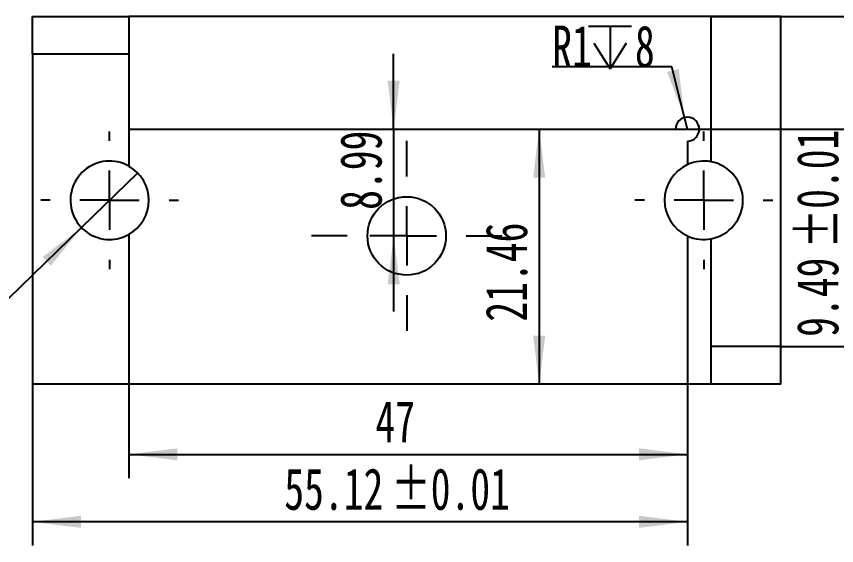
# Model space of a CAD drawing. Header units: millimetres. Extents: x 0 to 210, y 0 to 297.
# Drawn here: x 65.4 to 134.4, y 75.5 to 120.1 of the extents above; entities that cross this region are included whole.
import ezdxf

# ---------------------------------------------------------------- set-up
doc = ezdxf.new("R2010")
doc.units = ezdxf.units.MM
doc.layers.add('根据设置的颜色创建', color=7, linetype='Continuous', lineweight=25)
doc.styles.add('SLDTEXTSTYLE0', font='TXT', dxfattribs={"width": 0.7, "bigfont": 'bigfont'})
doc.styles.add('SLDTEXTSTYLE5', font='TXT', dxfattribs={"width": 0.7})
doc.dimstyles.new('SLDDIMSTYLE1', dxfattribs={"dimtxt": 3.5, "dimasz": 4.08, "dimexe": 0, "dimexo": 0.0625, "dimgap": 0.875, "dimtad": 2, "dimrnd": 1e-09, "dimzin": 12, "dimdsep": 46, "dimtxsty": 'SLDTEXTSTYLE5', "dimsah": 1, "dimcen": 0.09, "dimadec": 0, "dimazin": 3, "dimtfac": 1, "dimtmove": 0, "dimatfit": 0, "dimfxl": 0, "dimfrac": 2, "dimtolj": 1, "dimtzin": 12, "dimarcsym": 0})
doc.dimstyles.new('SLDDIMSTYLE10', dxfattribs={"dimtxt": 3.5, "dimasz": 4.08, "dimexe": 0, "dimexo": 0.0625, "dimgap": 0.875, "dimtad": 0, "dimtih": 1, "dimtoh": 1, "dimrnd": 1e-09, "dimzin": 4, "dimdsep": 46, "dimtxsty": 'SLDTEXTSTYLE5', "dimblk1": 'NONE', "dimsah": 1, "dimcen": 0, "dimadec": 0, "dimazin": 1, "dimtfac": 1, "dimtmove": 0, "dimatfit": 3, "dimldrblk": 'NONE', "dimfxl": 0, "dimfrac": 2, "dimtolj": 1, "dimtzin": 12, "dimarcsym": 0})
doc.dimstyles.new('SLDDIMSTYLE11', dxfattribs={"dimtxt": 3.5, "dimasz": 4.08, "dimexe": 0, "dimexo": 0.0625, "dimgap": 0.875, "dimtad": 0, "dimtih": 1, "dimtoh": 1, "dimrnd": 1e-09, "dimzin": 12, "dimdsep": 46, "dimtxsty": 'SLDTEXTSTYLE5', "dimsah": 1, "dimcen": 0, "dimadec": 0, "dimazin": 3, "dimtfac": 1, "dimtofl": 0, "dimtmove": 0, "dimatfit": 3, "dimfxl": 0, "dimfrac": 2, "dimtolj": 1, "dimtzin": 12, "dimarcsym": 0})
doc.dimstyles.new('SLDDIMSTYLE2', dxfattribs={"dimtxt": 3.5, "dimasz": 4.08, "dimexe": 0, "dimexo": 0.0625, "dimgap": 0.875, "dimtad": 2, "dimrnd": 1e-09, "dimzin": 12, "dimdsep": 46, "dimtxsty": 'SLDTEXTSTYLE5', "dimsah": 1, "dimcen": 0.09, "dimadec": 0, "dimazin": 3, "dimtfac": 1, "dimtofl": 0, "dimtmove": 0, "dimatfit": 3, "dimfxl": 0, "dimfrac": 2, "dimtolj": 1, "dimtzin": 12, "dimarcsym": 0})
doc.dimstyles.new('SLDDIMSTYLE3', dxfattribs={"dimtxt": 3.5, "dimasz": 4.08, "dimexe": 0, "dimexo": 0.0625, "dimgap": 0.875, "dimtad": 2, "dimrnd": 1e-09, "dimzin": 12, "dimdsep": 46, "dimtxsty": 'SLDTEXTSTYLE5', "dimsah": 1, "dimcen": 0.09, "dimadec": 0, "dimazin": 3, "dimtol": 1, "dimtp": 0.01, "dimtm": 0.01, "dimtfac": 1, "dimtofl": 0, "dimtmove": 0, "dimatfit": 3, "dimfxl": 0, "dimfrac": 2, "dimtolj": 1, "dimarcsym": 0})

# ---------------------------------------------------------------- blocks, each defined once
blk = doc.blocks.new('_D_13')
at = {"layer": '根据设置的颜色创建'}
for p, q in [((75.636, 106.879), (70.902, 102.28)), ((70.902, 102.28), (58.304, 90.037)), ((58.304, 90.037), (34.222, 90.037))]:
    blk.add_line(p, q, dxfattribs=at)
blk.add_solid([(70.902, 102.28), (67.622, 99.801), (68.33, 99.072)], dxfattribs=at)
at = {"layer": '根据设置的颜色创建', "char_height": 3.5, "attachment_point": 1}
for s, insert, style in [('贯穿', (50.378, 93.509), 'SLDTEXTSTYLE0'), ('2X', (34.222, 93.509), 'SLDTEXTSTYLE5'), ('%%c', (38.821, 93.523), 'SLDTEXTSTYLE5'), ('6.60', (42.935, 93.509), 'SLDTEXTSTYLE5')]:
    blk.add_mtext(s, dxfattribs=dict(at, insert=insert, style=style))
blk = doc.blocks.new('_None')
blk = doc.blocks.new('_D_14')
at = {"layer": '根据设置的颜色创建'}
for p, q in [((97.173, 110.565), (97.173, 116.915)), ((97.173, 110.565), (97.173, 101.579)), ((98.269, 101.579), (95.173, 101.579)), ((97.173, 101.579), (97.173, 95.229))]:
    blk.add_line(p, q, dxfattribs=at)
for points in [[(97.173, 110.565), (97.681, 114.645), (96.665, 114.645)], [(97.173, 101.579), (96.665, 97.499), (97.681, 97.499)]]:
    blk.add_solid(points, dxfattribs=at)
at = {"layer": '根据设置的颜色创建', "insert": (92.661, 103.773), "char_height": 3.5, "attachment_point": 1, "rotation": 90, "style": 'SLDTEXTSTYLE5'}
blk.add_mtext('8.99', dxfattribs=at)
blk = doc.blocks.new('_D_15')
at = {"layer": '根据设置的颜色创建'}
blk.add_line((109.417, 110.565), (109.417, 89.104), dxfattribs=at)
for points in [[(109.417, 110.565), (108.909, 106.485), (109.925, 106.485)], [(109.417, 89.104), (109.925, 93.184), (108.909, 93.184)]]:
    blk.add_solid(points, dxfattribs=at)
at = {"layer": '根据设置的颜色创建', "insert": (104.905, 94.363), "char_height": 3.5, "attachment_point": 1, "rotation": 90, "style": 'SLDTEXTSTYLE5'}
blk.add_mtext('21.46', dxfattribs=at)
blk = doc.blocks.new('_D_16')
at = {"layer": '根据设置的颜色创建'}
for p, q in [((74.891, 89.104), (74.891, 81.194)), ((121.891, 89.104), (121.891, 81.194)), ((74.891, 83.194), (121.891, 83.194))]:
    blk.add_line(p, q, dxfattribs=at)
for points in [[(74.891, 83.194), (78.971, 82.686), (78.971, 83.702)], [(121.891, 83.194), (117.811, 83.702), (117.811, 82.686)]]:
    blk.add_solid(points, dxfattribs=at)
at = {"layer": '根据设置的颜色创建', "insert": (95.639, 87.706), "char_height": 3.5, "attachment_point": 1, "style": 'SLDTEXTSTYLE5'}
blk.add_mtext('47', dxfattribs=at)
blk = doc.blocks.new('SW_SYMBOL_HOLE_DEPTH')
at = {"layer": '根据设置的颜色创建', "color": 0}
for p, q in [((0, 875), (800, 875)), ((400, 875), (400, 75)), ((100, 555), (400, 75)), ((700, 555), (400, 75))]:
    blk.add_line(p, q, dxfattribs=at)
blk = doc.blocks.new('_D_17')
at = {"layer": '根据设置的颜色创建'}
for p, q in [((120.597, 115.815), (110.513, 115.815)), ((121.652, 111.536), (120.597, 115.815)), ((121.891, 110.565), (121.652, 111.536))]:
    blk.add_line(p, q, dxfattribs=at)
blk.add_solid([(121.652, 111.536), (121.169, 115.619), (120.183, 115.376)], dxfattribs=at)
at = {"layer": '根据设置的颜色创建', "xscale": 0.004511737089201878, "yscale": 0.004511737089201878, "zscale": 0.004511737089201878}
blk.add_blockref('SW_SYMBOL_HOLE_DEPTH', (113.581, 115.296), dxfattribs=at)
at = {"layer": '根据设置的颜色创建', "char_height": 3.5, "attachment_point": 1, "style": 'SLDTEXTSTYLE5'}
for s, insert in [('R1', (110.513, 119.287)), ('8', (117.479, 119.287))]:
    blk.add_mtext(s, dxfattribs=dict(at, insert=insert))
blk = doc.blocks.new('_D_18')
at = {"layer": '根据设置的颜色创建'}
for p, q in [((129.769, 120.054), (144.283, 120.054)), ((142.283, 120.054), (142.283, 92.279)), ((129.769, 92.279), (144.283, 92.279))]:
    blk.add_line(p, q, dxfattribs=at)
for points in [[(142.283, 120.054), (141.775, 115.974), (142.791, 115.974)], [(142.283, 92.279), (142.791, 96.359), (141.775, 96.359)]]:
    blk.add_solid(points, dxfattribs=at)
at = {"layer": '根据设置的颜色创建', "insert": (137.771, 103.005), "char_height": 3.5, "attachment_point": 1, "rotation": 90, "style": 'SLDTEXTSTYLE5'}
blk.add_mtext('27.78', dxfattribs=at)
blk = doc.blocks.new('_D_19')
at = {"layer": '根据设置的颜色创建'}
for p, q in [((123.891, 120.054), (137.606, 120.054)), ((135.606, 110.565), (135.606, 120.054)), ((120.891, 110.565), (137.606, 110.565)), ((135.606, 110.565), (135.606, 93.081))]:
    blk.add_line(p, q, dxfattribs=at)
for points in [[(135.606, 120.054), (135.098, 115.974), (136.114, 115.974)], [(135.606, 110.565), (136.114, 114.645), (135.098, 114.645)]]:
    blk.add_solid(points, dxfattribs=at)
at = {"layer": '根据设置的颜色创建', "char_height": 3.5, "attachment_point": 1, "rotation": 90, "style": 'SLDTEXTSTYLE5'}
for s, insert in [('±0.01', (131.094, 100.524)), ('9.49', (131.094, 93.081))]:
    blk.add_mtext(s, dxfattribs=dict(at, insert=insert))
blk = doc.blocks.new('_D_20')
at = {"layer": '根据设置的颜色创建'}
for p, q in [((66.769, 89.104), (66.769, 75.514)), ((121.891, 89.104), (121.891, 75.514)), ((121.891, 77.514), (66.769, 77.514))]:
    blk.add_line(p, q, dxfattribs=at)
for points in [[(66.769, 77.514), (70.849, 77.006), (70.849, 78.022)], [(121.891, 77.514), (117.811, 78.022), (117.811, 77.006)]]:
    blk.add_solid(points, dxfattribs=at)
at = {"layer": '根据设置的颜色创建', "char_height": 3.5, "attachment_point": 1, "style": 'SLDTEXTSTYLE5'}
for s, insert in [('±0.01', (96.957, 82.026)), ('55.12', (87.969, 82.026))]:
    blk.add_mtext(s, dxfattribs=dict(at, insert=insert))
blk = doc.blocks.new('SW_CENTERMARKSYMBOL_0')
at = {"layer": '根据设置的颜色创建', "color": 0}
for p, q in [((0, 5), (0, 5.8)), ((0, 0), (0, 2.5)), ((-5, 0), (-5.8, 0)), ((0, 0), (-2.5, 0)), ((0, 0), (0, -2.5)), ((0, 0), (2.5, 0)), ((5, 0), (5.8, 0)), ((0, -5), (0, -5.8))]:
    blk.add_line(p, q, dxfattribs=at)
blk = doc.blocks.new('SW_CENTERMARKSYMBOL_1')
at = {"layer": '根据设置的颜色创建', "color": 0}
for p, q in [((0, 5), (0, 5.8)), ((0, 0), (0, 2.5)), ((-5, 0), (-5.8, 0)), ((0, 0), (-2.5, 0)), ((0, 0), (0, -2.5)), ((0, 0), (2.5, 0)), ((5, 0), (5.8, 0)), ((0, -5), (0, -5.8))]:
    blk.add_line(p, q, dxfattribs=at)
blk = doc.blocks.new('SW_CENTERMARKSYMBOL_2')
at = {"layer": '根据设置的颜色创建', "color": 0}
for p, q in [((0, 5), (0, 8)), ((0, 0), (0, 2.5)), ((-5, 0), (-8, 0)), ((0, 0), (-2.5, 0)), ((0, 0), (0, -2.5)), ((0, 0), (2.5, 0)), ((5, 0), (8, 0)), ((0, -5), (0, -8))]:
    blk.add_line(p, q, dxfattribs=at)

msp = doc.modelspace()

# ---------------------------------------------------------------- linework, layer by layer
at = {"color": 7, "linetype": 'Continuous', "lineweight": 25}
for p, q in [((66.769, 120.054), (74.891, 120.054)), ((66.769, 116.909), (66.769, 120.054)), ((123.891, 120.054), (74.891, 120.054)), ((74.891, 120.054), (74.891, 110.565)), ((123.891, 107.82), (123.891, 120.054)), ((129.769, 120.054), (123.891, 120.054)), ((129.769, 92.279), (129.769, 120.054)), ((66.769, 116.909), (66.769, 89.104)), ((66.769, 116.909), (74.891, 116.909)), ((74.891, 110.565), (120.891, 110.565)), ((74.891, 110.565), (74.891, 107.453)), ((121.891, 109.565), (121.891, 107.578)), ((74.891, 101.706), (74.891, 89.104)), ((121.891, 101.581), (121.891, 89.104)), ((123.891, 89.104), (123.891, 101.339)), ((129.769, 92.279), (123.891, 92.279)), ((129.769, 89.104), (129.769, 92.279)), ((74.891, 89.104), (66.769, 89.104)), ((121.891, 89.104), (74.891, 89.104)), ((123.891, 89.104), (121.891, 89.104)), ((129.769, 89.104), (123.891, 89.104))]:
    msp.add_line(p, q, dxfattribs=at)
msp.add_circle((98.269, 101.579), 3.3, dxfattribs=at)
for centre, radius, start, end in [((121.891, 110.565), 1, 270, 180), ((73.269, 104.579), 3.3, 60.55978, 270), ((123.269, 104.579), 3.3, 79.13563, 114.68163), ((123.269, 104.579), 3.3, 280.86437, 79.13563), ((73.269, 104.579), 3.3, 299.44022, 60.55978), ((123.269, 104.579), 3.3, 114.68163, 245.31837), ((73.269, 104.579), 3.3, 270, 299.44022), ((123.269, 104.579), 3.3, 245.31837, 280.86437)]:
    msp.add_arc(centre, radius, start, end, dxfattribs=at)

# ---------------------------------------------------------------- block references
at = {"layer": '根据设置的颜色创建'}
for name, p in [('SW_CENTERMARKSYMBOL_1', (73.269, 104.579)), ('SW_CENTERMARKSYMBOL_0', (123.269, 104.579)), ('SW_CENTERMARKSYMBOL_2', (98.269, 101.579))]:
    msp.add_blockref(name, p, dxfattribs=at)

# ---------------------------------------------------------------- dimensions: what is measured, and where the dimension line sits
for base, p1, p2, angle, dimstyle, picture, middle in [((135.606, 120.054), (120.891, 110.565), (123.891, 120.054), 90, 'SLDDIMSTYLE3', '_D_19', (135.606, 101.513)), ((142.282989018, 92.279416265), (129.769085184, 120.054416265), (129.769085184, 92.279416265), 90, 'SLDDIMSTYLE2', '_D_18', (142.282989018, 106.835919941)), ((97.173, 101.579), (74.891, 110.565), (98.269, 101.579), 90, 'SLDDIMSTYLE1', '_D_14', (97.173, 106.836)), ((109.417, 89.104), (120.891, 110.565), (129.769, 89.104), 90, 'SLDDIMSTYLE2', '_D_15', (109.417, 98.199)), ((66.769, 77.514), (121.891, 89.104), (66.769, 89.104), 0, 'SLDDIMSTYLE3', '_D_20', (97.173, 77.514)), ((121.891, 83.194), (74.891, 89.104), (121.891, 89.104), 0, 'SLDDIMSTYLE2', '_D_16', (97.173, 83.194))]:
    dim = msp.add_linear_dim(base=base, p1=p1, p2=p2, angle=angle, dimstyle=dimstyle, dxfattribs=at)
    dim.commit()
    dim.dimension.update_dxf_attribs({"geometry": picture, "text_midpoint": middle, "dimtype": 160})
dim = msp.add_radius_dim(center=(121.891, 110.565), mpoint=(121.652, 111.536), text='<>{\\fGDT;x}8', dimstyle='SLDDIMSTYLE11', dxfattribs=at)
dim.commit()
dim.dimension.update_dxf_attribs({"geometry": '_D_17', "text_midpoint": (114.762, 117.46), "dimtype": 164})
dim = msp.add_diameter_dim_2p(p1=(75.636, 106.879), p2=(70.902, 102.28), text='2X <> 贯穿', dimstyle='SLDDIMSTYLE10', dxfattribs=at)
dim.commit()
dim.dimension.update_dxf_attribs({"geometry": '_D_13', "text_midpoint": (45.469, 91.682), "dimtype": 163})

doc.saveas('drawing.dxf')
